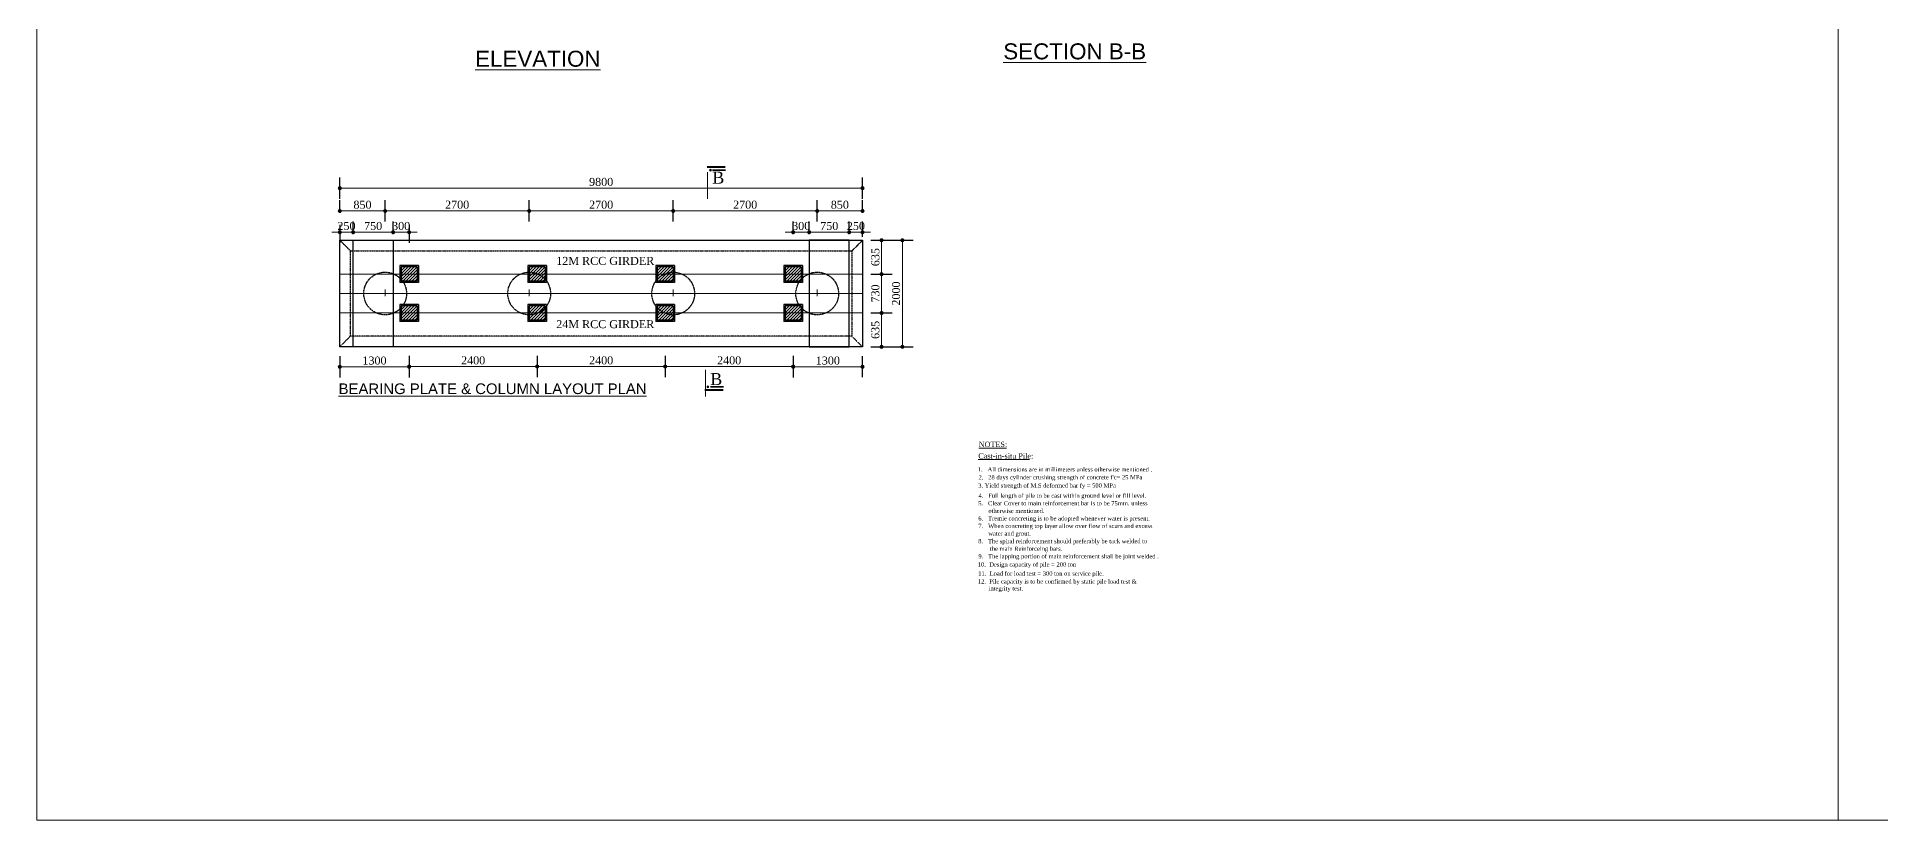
# Model space of a CAD drawing. Header units: millimetres. Extents: x -452357 to 35267, y 81803 to 461763.
# Drawn here: x -70227 to -35668, y 185240 to 199936 of the extents above; entities that cross this region are included whole.
import ezdxf

# ---------------------------------------------------------------- set-up
doc = ezdxf.new("R2010")
doc.units = ezdxf.units.MM
doc.header["$PDMODE"] = 2
for name, pattern in [('CENTER', [2, 1.25, -0.25, 0.25, -0.25]), ('DASHED', [0.75, 0.5, -0.25]), ('HIDDEN', [9.525, 6.35, -3.175])]:
    doc.linetypes.add(name, pattern=pattern)
doc.layers.get('Defpoints').update_dxf_attribs({"lineweight": 13})
for name, color, linetype, lineweight in [('Center Line', 34, 'Continuous', 15), ('Dimision', 96, 'Continuous', 18), ('hatch', 65, 'Continuous', 15), ('Text', 7, 'Continuous', 15)]:
    doc.layers.add(name, color=color, linetype=linetype, lineweight=lineweight)
doc.layers.add('Pire Line', color=11, linetype='Continuous')
doc.styles.add('ROMANS', font='arial.ttf', dxfattribs={"height": 200})
doc.styles.get("Standard").update_dxf_attribs({"font": 'times.ttf'})
doc.dimstyles.new('ISO-25', dxfattribs={"dimtxt": 175, "dimasz": 100, "dimexe": 65, "dimexo": 115.625, "dimgap": 40, "dimtad": 1, "dimtoh": 1, "dimdec": 0, "dimtxsty": 'Standard', "dimblk": 'DOT', "dimcen": 300, "dimclrd": 256, "dimclre": 256, "dimclrt": 256, "dimadec": 0, "dimazin": 0, "dimtfac": 1, "dimtdec": 0, "dimtix": 1, "dimtmove": 0, "dimatfit": 3, "dimldrblk": 'DOT', "dimfxl": 75, "dimlwd": -1, "dimarcsym": 0})

# ---------------------------------------------------------------- blocks, each defined once
blk = doc.blocks.new('_Dot')
at = {"color": 0, "linetype": 'ByBlock', "lineweight": -2}
blk.add_line((-0.5, 0), (-1, 0), dxfattribs=at)
at = {"color": 0, "linetype": 'ByBlock', "const_width": 0.5}
blk.add_lwpolyline([(-0.25, 0, 1), (0.25, 0, 1)], format="xyb", close=True, dxfattribs=at)
blk = doc.blocks.new('*D588')
at = {"layer": 'Defpoints', "color": 0, "ltscale": 3, "transparency": 16777216}
for p in [(-54747, 197097), (-64547, 196625), (-54747, 196625)]:
    blk.add_point(p, dxfattribs=at)
at = {"layer": 'Dimision', "lineweight": -2, "ltscale": 3, "transparency": 16777216}
for p, q in [((-64547, 196897), (-64547, 197297)), ((-54747, 196897), (-54747, 197297))]:
    blk.add_line(p, q, dxfattribs=at)
at = {"layer": 'Dimision', "ltscale": 3, "transparency": 16777216}
blk.add_line((-64472, 197097), (-54822, 197097), dxfattribs=at)
at = {"layer": 'Dimision', "ltscale": 3, "transparency": 16777216, "xscale": 75, "yscale": 75, "zscale": 75, "rotation": 180}
blk.add_blockref('_Dot', (-64547, 197097), dxfattribs=at)
at = {"layer": 'Dimision', "ltscale": 3, "transparency": 16777216, "xscale": 75, "yscale": 75, "zscale": 75}
blk.add_blockref('_Dot', (-54747, 197097), dxfattribs=at)
at = {"layer": 'Dimision', "ltscale": 3, "transparency": 16777216, "insert": (-59647, 197214), "char_height": 150, "attachment_point": 5}
blk.add_mtext('9800', dxfattribs=at)
blk = doc.blocks.new('*D589')
at = {"layer": 'Defpoints', "color": 0, "ltscale": 3, "transparency": 16777216}
for p in [(-60997, 196669), (-63697, 196337), (-60997, 196337)]:
    blk.add_point(p, dxfattribs=at)
at = {"layer": 'Dimision', "lineweight": -2, "ltscale": 3, "transparency": 16777216}
for p, q in [((-63697, 196469), (-63697, 196869)), ((-60997, 196469), (-60997, 196869))]:
    blk.add_line(p, q, dxfattribs=at)
at = {"layer": 'Dimision', "ltscale": 3, "transparency": 16777216}
blk.add_line((-63622, 196669), (-61072, 196669), dxfattribs=at)
at = {"layer": 'Dimision', "ltscale": 3, "transparency": 16777216, "xscale": 75, "yscale": 75, "zscale": 75, "rotation": 180}
blk.add_blockref('_Dot', (-63697, 196669), dxfattribs=at)
at = {"layer": 'Dimision', "ltscale": 3, "transparency": 16777216, "xscale": 75, "yscale": 75, "zscale": 75}
blk.add_blockref('_Dot', (-60997, 196669), dxfattribs=at)
at = {"layer": 'Dimision', "ltscale": 3, "transparency": 16777216, "insert": (-62347, 196786), "char_height": 150, "attachment_point": 5}
blk.add_mtext('2700', dxfattribs=at)
blk = doc.blocks.new('*D590')
at = {"layer": 'Defpoints', "color": 0, "ltscale": 3, "transparency": 16777216}
for p in [(-54820, 196120), (-54846, 194120), (-54000, 194120)]:
    blk.add_point(p, dxfattribs=at)
at = {"layer": 'Dimision', "lineweight": -2, "ltscale": 3, "transparency": 16777216}
for p, q in [((-54200, 196120), (-53800, 196120)), ((-54200, 194120), (-53800, 194120))]:
    blk.add_line(p, q, dxfattribs=at)
at = {"layer": 'Dimision', "ltscale": 3, "transparency": 16777216}
blk.add_line((-54000, 196045), (-54000, 194195), dxfattribs=at)
at = {"layer": 'Dimision', "ltscale": 3, "transparency": 16777216, "xscale": 75, "yscale": 75, "zscale": 75}
for p, rotation in [((-54000, 196120), 90), ((-54000, 194120), 270)]:
    blk.add_blockref('_Dot', p, dxfattribs=dict(at, rotation=rotation))
at = {"layer": 'Dimision', "ltscale": 3, "transparency": 16777216, "insert": (-54117, 195120), "char_height": 150, "attachment_point": 5, "rotation": 90}
blk.add_mtext('2000', dxfattribs=at)
blk = doc.blocks.new('*D591')
at = {"layer": 'Defpoints', "color": 0, "ltscale": 3, "transparency": 16777216}
for p in [(-54747, 196669), (-55597, 196337), (-54747, 196517)]:
    blk.add_point(p, dxfattribs=at)
at = {"layer": 'Dimision', "lineweight": -2, "ltscale": 3, "transparency": 16777216}
for p, q in [((-55597, 196469), (-55597, 196869)), ((-54747, 196633), (-54747, 196869))]:
    blk.add_line(p, q, dxfattribs=at)
at = {"layer": 'Dimision', "ltscale": 3, "transparency": 16777216}
blk.add_line((-55522, 196669), (-54822, 196669), dxfattribs=at)
at = {"layer": 'Dimision', "ltscale": 3, "transparency": 16777216, "xscale": 75, "yscale": 75, "zscale": 75, "rotation": 180}
blk.add_blockref('_Dot', (-55597, 196669), dxfattribs=at)
at = {"layer": 'Dimision', "ltscale": 3, "transparency": 16777216, "xscale": 75, "yscale": 75, "zscale": 75}
blk.add_blockref('_Dot', (-54747, 196669), dxfattribs=at)
at = {"layer": 'Dimision', "ltscale": 3, "transparency": 16777216, "insert": (-55172, 196785), "char_height": 150, "attachment_point": 5}
blk.add_mtext('850', dxfattribs=at)
blk = doc.blocks.new('*D592')
at = {"layer": 'Defpoints', "color": 0, "ltscale": 3, "transparency": 16777216}
for p in [(-64547, 196669), (-64547, 196517), (-63697, 196337)]:
    blk.add_point(p, dxfattribs=at)
at = {"layer": 'Dimision', "lineweight": -2, "ltscale": 3, "transparency": 16777216}
for p, q in [((-64547, 196633), (-64547, 196869)), ((-63697, 196469), (-63697, 196869))]:
    blk.add_line(p, q, dxfattribs=at)
at = {"layer": 'Dimision', "ltscale": 3, "transparency": 16777216}
blk.add_line((-63772, 196669), (-64472, 196669), dxfattribs=at)
at = {"layer": 'Dimision', "ltscale": 3, "transparency": 16777216, "xscale": 75, "yscale": 75, "zscale": 75, "rotation": 180}
blk.add_blockref('_Dot', (-64547, 196669), dxfattribs=at)
at = {"layer": 'Dimision', "ltscale": 3, "transparency": 16777216, "xscale": 75, "yscale": 75, "zscale": 75}
blk.add_blockref('_Dot', (-63697, 196669), dxfattribs=at)
at = {"layer": 'Dimision', "ltscale": 3, "transparency": 16777216, "insert": (-64122, 196785), "char_height": 150, "attachment_point": 5}
blk.add_mtext('850', dxfattribs=at)
blk = doc.blocks.new('*D593')
at = {"layer": 'Defpoints', "color": 0, "ltscale": 3, "transparency": 16777216}
for p in [(-60997, 196669), (-60997, 196337), (-58297, 196138)]:
    blk.add_point(p, dxfattribs=at)
at = {"layer": 'Dimision', "lineweight": -2, "ltscale": 3, "transparency": 16777216}
for p, q in [((-60997, 196469), (-60997, 196869)), ((-58297, 196469), (-58297, 196869))]:
    blk.add_line(p, q, dxfattribs=at)
at = {"layer": 'Dimision', "ltscale": 3, "transparency": 16777216}
blk.add_line((-58372, 196669), (-60922, 196669), dxfattribs=at)
at = {"layer": 'Dimision', "ltscale": 3, "transparency": 16777216, "xscale": 75, "yscale": 75, "zscale": 75, "rotation": 180}
blk.add_blockref('_Dot', (-60997, 196669), dxfattribs=at)
at = {"layer": 'Dimision', "ltscale": 3, "transparency": 16777216, "xscale": 75, "yscale": 75, "zscale": 75}
blk.add_blockref('_Dot', (-58297, 196669), dxfattribs=at)
at = {"layer": 'Dimision', "ltscale": 3, "transparency": 16777216, "insert": (-59647, 196786), "char_height": 150, "attachment_point": 5}
blk.add_mtext('2700', dxfattribs=at)
blk = doc.blocks.new('*D594')
at = {"layer": 'Defpoints', "color": 0, "ltscale": 3, "transparency": 16777216}
for p in [(-63247, 195120), (-60847, 194120), (-60847, 193750)]:
    blk.add_point(p, dxfattribs=at)
at = {"layer": 'Dimision', "lineweight": -2, "ltscale": 3, "transparency": 16777216}
for p, q in [((-63247, 193950), (-63247, 193550)), ((-60847, 193950), (-60847, 193550))]:
    blk.add_line(p, q, dxfattribs=at)
at = {"layer": 'Dimision', "ltscale": 3, "transparency": 16777216}
blk.add_line((-63172, 193750), (-60922, 193750), dxfattribs=at)
at = {"layer": 'Dimision', "ltscale": 3, "transparency": 16777216, "xscale": 75, "yscale": 75, "zscale": 75, "rotation": 180}
blk.add_blockref('_Dot', (-63247, 193750), dxfattribs=at)
at = {"layer": 'Dimision', "ltscale": 3, "transparency": 16777216, "xscale": 75, "yscale": 75, "zscale": 75}
blk.add_blockref('_Dot', (-60847, 193750), dxfattribs=at)
at = {"layer": 'Dimision', "ltscale": 3, "transparency": 16777216, "insert": (-62047, 193866), "char_height": 150, "attachment_point": 5}
blk.add_mtext('2400', dxfattribs=at)
blk = doc.blocks.new('*D595')
at = {"layer": 'Defpoints', "color": 0, "ltscale": 3, "transparency": 16777216}
for p in [(-56047, 195120), (-54747, 193746), (-54747, 193438)]:
    blk.add_point(p, dxfattribs=at)
at = {"layer": 'Dimision', "lineweight": -2, "ltscale": 3, "transparency": 16777216}
for p, q in [((-56047, 193946), (-56047, 193546)), ((-54747, 193554), (-54747, 193946))]:
    blk.add_line(p, q, dxfattribs=at)
at = {"layer": 'Dimision', "ltscale": 3, "transparency": 16777216}
blk.add_line((-55972, 193746), (-54822, 193746), dxfattribs=at)
at = {"layer": 'Dimision', "ltscale": 3, "transparency": 16777216, "xscale": 75, "yscale": 75, "zscale": 75, "rotation": 180}
blk.add_blockref('_Dot', (-56047, 193746), dxfattribs=at)
at = {"layer": 'Dimision', "ltscale": 3, "transparency": 16777216, "xscale": 75, "yscale": 75, "zscale": 75}
blk.add_blockref('_Dot', (-54747, 193746), dxfattribs=at)
at = {"layer": 'Dimision', "ltscale": 3, "transparency": 16777216, "insert": (-55397, 193862), "char_height": 150, "attachment_point": 5}
blk.add_mtext('1300', dxfattribs=at)
blk = doc.blocks.new('*D596')
at = {"layer": 'Defpoints', "color": 0, "ltscale": 3, "transparency": 16777216}
for p in [(-63247, 195120), (-64547, 194120), (-64547, 193746)]:
    blk.add_point(p, dxfattribs=at)
at = {"layer": 'Dimision', "lineweight": -2, "ltscale": 3, "transparency": 16777216}
for p, q in [((-64547, 193946), (-64547, 193546)), ((-63247, 193946), (-63247, 193546))]:
    blk.add_line(p, q, dxfattribs=at)
at = {"layer": 'Dimision', "ltscale": 3, "transparency": 16777216}
blk.add_line((-63322, 193746), (-64472, 193746), dxfattribs=at)
at = {"layer": 'Dimision', "ltscale": 3, "transparency": 16777216, "xscale": 75, "yscale": 75, "zscale": 75, "rotation": 180}
blk.add_blockref('_Dot', (-64547, 193746), dxfattribs=at)
at = {"layer": 'Dimision', "ltscale": 3, "transparency": 16777216, "xscale": 75, "yscale": 75, "zscale": 75}
blk.add_blockref('_Dot', (-63247, 193746), dxfattribs=at)
at = {"layer": 'Dimision', "ltscale": 3, "transparency": 16777216, "insert": (-63897, 193862), "char_height": 150, "attachment_point": 5}
blk.add_mtext('1300', dxfattribs=at)
blk = doc.blocks.new('*D597')
at = {"layer": 'Defpoints', "color": 0, "ltscale": 3, "transparency": 16777216}
for p in [(-60847, 194120), (-58447, 194120), (-60847, 193750)]:
    blk.add_point(p, dxfattribs=at)
at = {"layer": 'Dimision', "lineweight": -2, "ltscale": 3, "transparency": 16777216}
for p, q in [((-60847, 193950), (-60847, 193550)), ((-58447, 193950), (-58447, 193550))]:
    blk.add_line(p, q, dxfattribs=at)
at = {"layer": 'Dimision', "ltscale": 3, "transparency": 16777216}
blk.add_line((-58522, 193750), (-60772, 193750), dxfattribs=at)
at = {"layer": 'Dimision', "ltscale": 3, "transparency": 16777216, "xscale": 75, "yscale": 75, "zscale": 75, "rotation": 180}
blk.add_blockref('_Dot', (-60847, 193750), dxfattribs=at)
at = {"layer": 'Dimision', "ltscale": 3, "transparency": 16777216, "xscale": 75, "yscale": 75, "zscale": 75}
blk.add_blockref('_Dot', (-58447, 193750), dxfattribs=at)
at = {"layer": 'Dimision', "ltscale": 3, "transparency": 16777216, "insert": (-59647, 193866), "char_height": 150, "attachment_point": 5}
blk.add_mtext('2400', dxfattribs=at)
blk = doc.blocks.new('*D598')
at = {"layer": 'Defpoints', "color": 0, "ltscale": 3, "transparency": 16777216}
for p in [(-63247, 196525), (-63547, 196270), (-63547, 196120)]:
    blk.add_point(p, dxfattribs=at)
at = {"layer": 'Dimision', "lineweight": -2, "ltscale": 3, "transparency": 16777216}
for p, q in [((-63547, 196236), (-63547, 196470)), ((-63247, 196409), (-63247, 196070))]:
    blk.add_line(p, q, dxfattribs=at)
at = {"layer": 'Dimision', "ltscale": 3, "transparency": 16777216}
for p, q in [((-63622, 196270), (-63697, 196270)), ((-63247, 196270), (-63547, 196270)), ((-63172, 196270), (-63097, 196270))]:
    blk.add_line(p, q, dxfattribs=at)
at = {"layer": 'Dimision', "ltscale": 3, "transparency": 16777216, "xscale": 75, "yscale": 75, "zscale": 75}
blk.add_blockref('_Dot', (-63547, 196270), dxfattribs=at)
at = {"layer": 'Dimision', "ltscale": 3, "transparency": 16777216, "xscale": 75, "yscale": 75, "zscale": 75, "rotation": 180}
blk.add_blockref('_Dot', (-63247, 196270), dxfattribs=at)
at = {"layer": 'Dimision', "ltscale": 3, "transparency": 16777216, "insert": (-63397, 196387), "char_height": 150, "attachment_point": 5}
blk.add_mtext('300', dxfattribs=at)
blk = doc.blocks.new('*D599')
at = {"layer": 'Defpoints', "color": 0, "ltscale": 3, "transparency": 16777216}
for p in [(-55597, 196669), (-55597, 196337), (-58297, 196138)]:
    blk.add_point(p, dxfattribs=at)
at = {"layer": 'Dimision', "lineweight": -2, "ltscale": 3, "transparency": 16777216}
for p, q in [((-58297, 196469), (-58297, 196869)), ((-55597, 196469), (-55597, 196869))]:
    blk.add_line(p, q, dxfattribs=at)
at = {"layer": 'Dimision', "ltscale": 3, "transparency": 16777216}
blk.add_line((-58222, 196669), (-55672, 196669), dxfattribs=at)
at = {"layer": 'Dimision', "ltscale": 3, "transparency": 16777216, "xscale": 75, "yscale": 75, "zscale": 75, "rotation": 180}
blk.add_blockref('_Dot', (-58297, 196669), dxfattribs=at)
at = {"layer": 'Dimision', "ltscale": 3, "transparency": 16777216, "xscale": 75, "yscale": 75, "zscale": 75}
blk.add_blockref('_Dot', (-55597, 196669), dxfattribs=at)
at = {"layer": 'Dimision', "ltscale": 3, "transparency": 16777216, "insert": (-56947, 196786), "char_height": 150, "attachment_point": 5}
blk.add_mtext('2700', dxfattribs=at)
blk = doc.blocks.new('*D600')
at = {"layer": 'Defpoints', "color": 0, "ltscale": 3, "transparency": 16777216}
for p in [(-58447, 194120), (-56047, 194120), (-56047, 193750)]:
    blk.add_point(p, dxfattribs=at)
at = {"layer": 'Dimision', "lineweight": -2, "ltscale": 3, "transparency": 16777216}
for p, q in [((-58447, 193950), (-58447, 193550)), ((-56047, 193950), (-56047, 193550))]:
    blk.add_line(p, q, dxfattribs=at)
at = {"layer": 'Dimision', "ltscale": 3, "transparency": 16777216}
blk.add_line((-58372, 193750), (-56122, 193750), dxfattribs=at)
at = {"layer": 'Dimision', "ltscale": 3, "transparency": 16777216, "xscale": 75, "yscale": 75, "zscale": 75, "rotation": 180}
blk.add_blockref('_Dot', (-58447, 193750), dxfattribs=at)
at = {"layer": 'Dimision', "ltscale": 3, "transparency": 16777216, "xscale": 75, "yscale": 75, "zscale": 75}
blk.add_blockref('_Dot', (-56047, 193750), dxfattribs=at)
at = {"layer": 'Dimision', "ltscale": 3, "transparency": 16777216, "insert": (-57247, 193866), "char_height": 150, "attachment_point": 5}
blk.add_mtext('2400', dxfattribs=at)
blk = doc.blocks.new('*D601')
at = {"layer": 'Defpoints', "color": 0, "ltscale": 3, "transparency": 16777216}
for p in [(-54747, 195485), (-54390, 195485), (-54746, 194755)]:
    blk.add_point(p, dxfattribs=at)
at = {"layer": 'Dimision', "lineweight": -2, "ltscale": 3, "transparency": 16777216}
for p, q in [((-54590, 195485), (-54190, 195485)), ((-54590, 194755), (-54190, 194755))]:
    blk.add_line(p, q, dxfattribs=at)
at = {"layer": 'Dimision', "ltscale": 3, "transparency": 16777216}
blk.add_line((-54390, 194830), (-54390, 195410), dxfattribs=at)
at = {"layer": 'Dimision', "ltscale": 3, "transparency": 16777216, "xscale": 75, "yscale": 75, "zscale": 75}
for p, rotation in [((-54390, 195485), 90), ((-54390, 194755), 270)]:
    blk.add_blockref('_Dot', p, dxfattribs=dict(at, rotation=rotation))
at = {"layer": 'Dimision', "ltscale": 3, "transparency": 16777216, "insert": (-54506, 195120), "char_height": 150, "attachment_point": 5, "rotation": 90}
blk.add_mtext('730', dxfattribs=at)
blk = doc.blocks.new('*D580')
at = {"layer": 'Defpoints', "color": 0, "ltscale": 3, "transparency": 16777216}
for p in [(-64297, 196270), (-64297, 196120), (-63547, 196120)]:
    blk.add_point(p, dxfattribs=at)
at = {"layer": 'Dimision', "lineweight": -2, "ltscale": 3, "transparency": 16777216}
for p, q in [((-64297, 196236), (-64297, 196470)), ((-63547, 196236), (-63547, 196470))]:
    blk.add_line(p, q, dxfattribs=at)
at = {"layer": 'Dimision', "ltscale": 3, "transparency": 16777216}
blk.add_line((-63622, 196270), (-64222, 196270), dxfattribs=at)
at = {"layer": 'Dimision', "ltscale": 3, "transparency": 16777216, "xscale": 75, "yscale": 75, "zscale": 75, "rotation": 180}
blk.add_blockref('_Dot', (-64297, 196270), dxfattribs=at)
at = {"layer": 'Dimision', "ltscale": 3, "transparency": 16777216, "xscale": 75, "yscale": 75, "zscale": 75}
blk.add_blockref('_Dot', (-63547, 196270), dxfattribs=at)
at = {"layer": 'Dimision', "ltscale": 3, "transparency": 16777216, "insert": (-63922, 196387), "char_height": 150, "attachment_point": 5}
blk.add_mtext('750', dxfattribs=at)
blk = doc.blocks.new('*D581')
at = {"layer": 'Defpoints', "color": 0, "ltscale": 3, "transparency": 16777216}
for p in [(-64547, 196527), (-64547, 196270), (-64297, 196120)]:
    blk.add_point(p, dxfattribs=at)
at = {"layer": 'Dimision', "lineweight": -2, "ltscale": 3, "transparency": 16777216}
for p, q in [((-64547, 196412), (-64547, 196070)), ((-64297, 196236), (-64297, 196470))]:
    blk.add_line(p, q, dxfattribs=at)
at = {"layer": 'Dimision', "ltscale": 3, "transparency": 16777216}
for p, q in [((-64622, 196270), (-64697, 196270)), ((-64297, 196270), (-64547, 196270)), ((-64222, 196270), (-64147, 196270))]:
    blk.add_line(p, q, dxfattribs=at)
at = {"layer": 'Dimision', "ltscale": 3, "transparency": 16777216, "xscale": 75, "yscale": 75, "zscale": 75}
blk.add_blockref('_Dot', (-64547, 196270), dxfattribs=at)
at = {"layer": 'Dimision', "ltscale": 3, "transparency": 16777216, "xscale": 75, "yscale": 75, "zscale": 75, "rotation": 180}
blk.add_blockref('_Dot', (-64297, 196270), dxfattribs=at)
at = {"layer": 'Dimision', "ltscale": 3, "transparency": 16777216, "insert": (-64422, 196387), "char_height": 150, "attachment_point": 5}
blk.add_mtext('250', dxfattribs=at)
blk = doc.blocks.new('*D582')
at = {"layer": 'Defpoints', "color": 0, "ltscale": 3, "transparency": 16777216}
for p in [(-56047, 196120), (-55746, 196270), (-55746, 196120)]:
    blk.add_point(p, dxfattribs=at)
at = {"layer": 'Dimision', "lineweight": -2, "ltscale": 3, "transparency": 16777216}
for p, q in [((-56047, 196236), (-56047, 196470)), ((-55746, 196236), (-55746, 196470))]:
    blk.add_line(p, q, dxfattribs=at)
at = {"layer": 'Dimision', "ltscale": 3, "transparency": 16777216}
for p, q in [((-56122, 196270), (-56197, 196270)), ((-56047, 196270), (-55746, 196270)), ((-55671, 196270), (-55596, 196270))]:
    blk.add_line(p, q, dxfattribs=at)
at = {"layer": 'Dimision', "ltscale": 3, "transparency": 16777216, "xscale": 75, "yscale": 75, "zscale": 75}
blk.add_blockref('_Dot', (-56047, 196270), dxfattribs=at)
at = {"layer": 'Dimision', "ltscale": 3, "transparency": 16777216, "xscale": 75, "yscale": 75, "zscale": 75, "rotation": 180}
blk.add_blockref('_Dot', (-55746, 196270), dxfattribs=at)
at = {"layer": 'Dimision', "ltscale": 3, "transparency": 16777216, "insert": (-55896, 196387), "char_height": 150, "attachment_point": 5}
blk.add_mtext('300', dxfattribs=at)
blk = doc.blocks.new('*D583')
at = {"layer": 'Defpoints', "color": 0, "ltscale": 3, "transparency": 16777216}
for p in [(-55746, 196120), (-54996, 196270), (-54996, 196120)]:
    blk.add_point(p, dxfattribs=at)
at = {"layer": 'Dimision', "lineweight": -2, "ltscale": 3, "transparency": 16777216}
for p, q in [((-55746, 196236), (-55746, 196470)), ((-54996, 196236), (-54996, 196470))]:
    blk.add_line(p, q, dxfattribs=at)
at = {"layer": 'Dimision', "ltscale": 3, "transparency": 16777216}
blk.add_line((-55671, 196270), (-55071, 196270), dxfattribs=at)
at = {"layer": 'Dimision', "ltscale": 3, "transparency": 16777216, "xscale": 75, "yscale": 75, "zscale": 75, "rotation": 180}
blk.add_blockref('_Dot', (-55746, 196270), dxfattribs=at)
at = {"layer": 'Dimision', "ltscale": 3, "transparency": 16777216, "xscale": 75, "yscale": 75, "zscale": 75}
blk.add_blockref('_Dot', (-54996, 196270), dxfattribs=at)
at = {"layer": 'Dimision', "ltscale": 3, "transparency": 16777216, "insert": (-55371, 196387), "char_height": 150, "attachment_point": 5}
blk.add_mtext('750', dxfattribs=at)
blk = doc.blocks.new('*D584')
at = {"layer": 'Defpoints', "color": 0, "ltscale": 3, "transparency": 16777216}
for p in [(-54996, 196120), (-54747, 196270), (-54747, 196070)]:
    blk.add_point(p, dxfattribs=at)
at = {"layer": 'Dimision', "lineweight": -2, "ltscale": 3, "transparency": 16777216}
for p, q in [((-54996, 196236), (-54996, 196470)), ((-54747, 196186), (-54747, 196470))]:
    blk.add_line(p, q, dxfattribs=at)
at = {"layer": 'Dimision', "ltscale": 3, "transparency": 16777216}
for p, q in [((-55071, 196270), (-55146, 196270)), ((-54996, 196270), (-54747, 196270)), ((-54672, 196270), (-54597, 196270))]:
    blk.add_line(p, q, dxfattribs=at)
at = {"layer": 'Dimision', "ltscale": 3, "transparency": 16777216, "xscale": 75, "yscale": 75, "zscale": 75}
blk.add_blockref('_Dot', (-54996, 196270), dxfattribs=at)
at = {"layer": 'Dimision', "ltscale": 3, "transparency": 16777216, "xscale": 75, "yscale": 75, "zscale": 75, "rotation": 180}
blk.add_blockref('_Dot', (-54747, 196270), dxfattribs=at)
at = {"layer": 'Dimision', "ltscale": 3, "transparency": 16777216, "insert": (-54871, 196387), "char_height": 150, "attachment_point": 5}
blk.add_mtext('250', dxfattribs=at)
blk = doc.blocks.new('*D624')
at = {"layer": 'Defpoints', "color": 0, "ltscale": 3, "transparency": 16777216}
for p in [(-54746, 194755), (-54996, 194120), (-54390, 194120)]:
    blk.add_point(p, dxfattribs=at)
at = {"layer": 'Dimision', "lineweight": -2, "ltscale": 3, "transparency": 16777216}
for p, q in [((-54590, 194755), (-54190, 194755)), ((-54590, 194120), (-54190, 194120))]:
    blk.add_line(p, q, dxfattribs=at)
at = {"layer": 'Dimision', "ltscale": 3, "transparency": 16777216}
blk.add_line((-54390, 194680), (-54390, 194195), dxfattribs=at)
at = {"layer": 'Dimision', "ltscale": 3, "transparency": 16777216, "xscale": 75, "yscale": 75, "zscale": 75}
for p, rotation in [((-54390, 194755), 90), ((-54390, 194120), 270)]:
    blk.add_blockref('_Dot', p, dxfattribs=dict(at, rotation=rotation))
at = {"layer": 'Dimision', "ltscale": 3, "transparency": 16777216, "insert": (-54506, 194438), "char_height": 150, "attachment_point": 5, "rotation": 90}
blk.add_mtext('635', dxfattribs=at)
blk = doc.blocks.new('*D625')
at = {"layer": 'Defpoints', "color": 0, "ltscale": 3, "transparency": 16777216}
for p in [(-54747, 196120), (-54390, 196120), (-54747, 195485)]:
    blk.add_point(p, dxfattribs=at)
at = {"layer": 'Dimision', "lineweight": -2, "ltscale": 3, "transparency": 16777216}
for p, q in [((-54590, 196120), (-54190, 196120)), ((-54590, 195485), (-54190, 195485))]:
    blk.add_line(p, q, dxfattribs=at)
at = {"layer": 'Dimision', "ltscale": 3, "transparency": 16777216}
blk.add_line((-54390, 195560), (-54390, 196045), dxfattribs=at)
at = {"layer": 'Dimision', "ltscale": 3, "transparency": 16777216, "xscale": 75, "yscale": 75, "zscale": 75}
for p, rotation in [((-54390, 196120), 90), ((-54390, 195485), 270)]:
    blk.add_blockref('_Dot', p, dxfattribs=dict(at, rotation=rotation))
at = {"layer": 'Dimision', "ltscale": 3, "transparency": 16777216, "insert": (-54506, 195803), "char_height": 150, "attachment_point": 5, "rotation": 90}
blk.add_mtext('635', dxfattribs=at)

msp = doc.modelspace()

# ---------------------------------------------------------------- hatches: boundary and pattern name
at = {"layer": 'hatch', "ltscale": 10}
h = msp.add_hatch(dxfattribs=at)
h.set_pattern_fill('_USER', color=256, scale=40, angle=45, style=0, pattern_type=0)
h.set_pattern_definition([(45, (322860.207, 83095.256), (-28.2842712, 28.2842712), [])])
h.paths.add_polyline_path([(-63396.5, 195620.2), (-63396.5, 195350.2), (-63096.5, 195350.2), (-63096.5, 195620.2)])
h = msp.add_hatch(dxfattribs=at)
h.set_pattern_fill('_USER', color=256, scale=40, angle=45, style=0, pattern_type=0)
h.set_pattern_definition([(45, (325259.272, 83095.256), (-28.2842712, 28.2842712), [])])
h.paths.add_polyline_path([(-60997.5, 195620.2), (-60997.5, 195350.2), (-60697.5, 195350.2), (-60697.5, 195620.2)])
h = msp.add_hatch(dxfattribs=at)
h.set_pattern_fill('_USER', color=256, scale=40, angle=45, style=0, pattern_type=0)
h.set_pattern_definition([(45, (327659.272, 83095.256), (-28.2842712, 28.2842712), [])])
h.paths.add_polyline_path([(-58597.5, 195620.2), (-58597.5, 195350.2), (-58297.5, 195350.2), (-58297.5, 195620.2)])
h = msp.add_hatch(dxfattribs=at)
h.set_pattern_fill('_USER', color=256, scale=40, angle=45, style=0, pattern_type=0)
h.set_pattern_definition([(45, (330060.207, 83095.256), (-28.2842712, 28.2842712), [])])
h.paths.add_polyline_path([(-56196.5, 195620.2), (-56196.5, 195350.2), (-55896.5, 195350.2), (-55896.5, 195620.2)])
h = msp.add_hatch(dxfattribs=at)
h.set_pattern_fill('_USER', color=256, scale=40, angle=45, style=0, pattern_type=0)
h.set_pattern_definition([(45, (322860.207, 82365.256), (-28.2842712, 28.2842712), [])])
h.paths.add_polyline_path([(-63396.5, 194890.2), (-63396.5, 194620.2), (-63096.5, 194620.2), (-63096.5, 194890.2)])
h = msp.add_hatch(dxfattribs=at)
h.set_pattern_fill('_USER', color=256, scale=40, angle=45, style=0, pattern_type=0)
h.set_pattern_definition([(45, (325259.272, 82365.256), (-28.2842712, 28.2842712), [])])
h.paths.add_polyline_path([(-60997.5, 194890.2), (-60997.5, 194620.2), (-60697.5, 194620.2), (-60697.5, 194890.2)])
h = msp.add_hatch(dxfattribs=at)
h.set_pattern_fill('_USER', color=256, scale=40, angle=45, style=0, pattern_type=0)
h.set_pattern_definition([(45, (327659.272, 82365.256), (-28.2842712, 28.2842712), [])])
h.paths.add_polyline_path([(-58597.5, 194890.2), (-58597.5, 194620.2), (-58297.5, 194620.2), (-58297.5, 194890.2)])
h = msp.add_hatch(dxfattribs=at)
h.set_pattern_fill('_USER', color=256, scale=40, angle=45, style=0, pattern_type=0)
h.set_pattern_definition([(45, (330060.207, 82365.256), (-28.2842712, 28.2842712), [])])
h.paths.add_polyline_path([(-56196.5, 194890.2), (-56196.5, 194620.2), (-55896.5, 194620.2), (-55896.5, 194890.2)])
at = {"layer": 'Text'}
for points in [[(-57577.1, 197435.3, 1), (-57613, 197435.3, 1)], [(-57626.8, 193370.3, -1), (-57662.7, 193370.3, -1)]]:
    msp.add_hatch(color=256, dxfattribs=at).paths.add_polyline_path(points)

# ---------------------------------------------------------------- linework, layer by layer
at = {"layer": 'Center Line'}
for p, q in [((-63644.4, 195120.2), (-63749.4, 195120.2)), ((-63696.9, 195067.7), (-63696.9, 195197.7)), ((-62494, 195120.2), (-62599, 195120.2)), ((-60944, 195120.2), (-61049, 195120.2)), ((-60996.5, 195067.7), (-60996.5, 195197.7)), ((-58244, 195120.2), (-58349, 195120.2)), ((-58296.5, 195067.7), (-58296.5, 195197.7)), ((-55544.5, 195120.2), (-55649.5, 195120.2)), ((-55544, 195120.2), (-55649, 195120.2)), ((-55596.5, 195067.7), (-55596.5, 195197.7))]:
    msp.add_line(p, q, dxfattribs=at)
at = {"layer": 'Center Line', "linetype": 'CENTER', "ltscale": 6}
for points in [[(-64546.5, 195485.2), (-54745.6, 195485.2)], [(-64546.5, 195120.2), (-54745.6, 195120.2)], [(-64546.5, 194755.2), (-54745.6, 194755.2)]]:
    msp.add_lwpolyline(points, dxfattribs=at)
at = {"layer": 'hatch', "ltscale": 3}
for points in [[(-70226.7, 229261.8), (-36457, 229287.1), (-36457, 185240.2), (-70226.7, 185240.2)], [(-36457, 229287.1), (-1109.9, 229287.1), (-1109.9, 185240.2), (-36457, 185240.2)]]:
    msp.add_lwpolyline(points, close=True, dxfattribs=at)
at = {"layer": 'Pire Line', "ltscale": 5}
for p, q in [((-64546.5, 196120.2), (-54746.5, 196120.2)), ((-64546.5, 194120.2), (-64546.5, 196120.2)), ((-54746.5, 196120.2), (-54747.5, 194120.2)), ((-63421.5, 195645.2), (-63421.5, 195325.2)), ((-63071.5, 195645.2), (-63421.5, 195645.2)), ((-63396.5, 195620.2), (-63396.5, 195350.2)), ((-63096.5, 195620.2), (-63396.5, 195620.2)), ((-63096.5, 195620.2), (-63096.5, 195350.2)), ((-63071.5, 195645.2), (-63071.5, 195325.2)), ((-61022.5, 195645.2), (-61022.5, 195325.2)), ((-60672.5, 195645.2), (-61022.5, 195645.2)), ((-60997.5, 195620.2), (-60997.5, 195350.2)), ((-60697.5, 195620.2), (-60997.5, 195620.2)), ((-60697.5, 195620.2), (-60697.5, 195350.2)), ((-60672.5, 195645.2), (-60672.5, 195325.2)), ((-58622.5, 195645.2), (-58622.5, 195325.2)), ((-58272.5, 195645.2), (-58622.5, 195645.2)), ((-58597.5, 195620.2), (-58597.5, 195350.2)), ((-58297.5, 195620.2), (-58597.5, 195620.2)), ((-58297.5, 195620.2), (-58297.5, 195350.2)), ((-58272.5, 195645.2), (-58272.5, 195325.2)), ((-56221.5, 195645.2), (-56221.5, 195325.2)), ((-55871.5, 195645.2), (-56221.5, 195645.2)), ((-56196.5, 195620.2), (-56196.5, 195350.2)), ((-55896.5, 195620.2), (-56196.5, 195620.2)), ((-55896.5, 195620.2), (-55896.5, 195350.2)), ((-55871.5, 195645.2), (-55871.5, 195325.2)), ((-63071.5, 195325.2), (-63421.5, 195325.2)), ((-63096.5, 195350.2), (-63396.5, 195350.2)), ((-60672.5, 195325.2), (-61022.5, 195325.2)), ((-60697.5, 195350.2), (-60997.5, 195350.2)), ((-58272.5, 195325.2), (-58622.5, 195325.2)), ((-58297.5, 195350.2), (-58597.5, 195350.2)), ((-55871.5, 195325.2), (-56221.5, 195325.2)), ((-55896.5, 195350.2), (-56196.5, 195350.2)), ((-63421.5, 194915.2), (-63421.5, 194595.2)), ((-63071.5, 194915.2), (-63421.5, 194915.2)), ((-63071.5, 194915.2), (-63071.5, 194595.2)), ((-61022.5, 194915.2), (-61022.5, 194595.2)), ((-60672.5, 194915.2), (-61022.5, 194915.2)), ((-60672.5, 194915.2), (-60672.5, 194595.2)), ((-58622.5, 194915.2), (-58622.5, 194595.2)), ((-58272.5, 194915.2), (-58622.5, 194915.2)), ((-58272.5, 194915.2), (-58272.5, 194595.2)), ((-56221.5, 194915.2), (-56221.5, 194595.2)), ((-55871.5, 194915.2), (-56221.5, 194915.2)), ((-55871.5, 194915.2), (-55871.5, 194595.2)), ((-63071.5, 194595.2), (-63421.5, 194595.2)), ((-63396.5, 194890.2), (-63396.5, 194620.2)), ((-63096.5, 194890.2), (-63396.5, 194890.2)), ((-63096.5, 194620.2), (-63396.5, 194620.2)), ((-63096.5, 194890.2), (-63096.5, 194620.2)), ((-60672.5, 194595.2), (-61022.5, 194595.2)), ((-60997.5, 194890.2), (-60997.5, 194620.2)), ((-60697.5, 194890.2), (-60997.5, 194890.2)), ((-60697.5, 194620.2), (-60997.5, 194620.2)), ((-60697.5, 194890.2), (-60697.5, 194620.2)), ((-58272.5, 194595.2), (-58622.5, 194595.2)), ((-58597.5, 194890.2), (-58597.5, 194620.2)), ((-58297.5, 194890.2), (-58597.5, 194890.2)), ((-58297.5, 194620.2), (-58597.5, 194620.2)), ((-58297.5, 194890.2), (-58297.5, 194620.2)), ((-55871.5, 194595.2), (-56221.5, 194595.2)), ((-56196.5, 194890.2), (-56196.5, 194620.2)), ((-55896.5, 194890.2), (-56196.5, 194890.2)), ((-55896.5, 194620.2), (-56196.5, 194620.2)), ((-55896.5, 194890.2), (-55896.5, 194620.2)), ((-54747.5, 194120.2), (-64546.5, 194120.2))]:
    msp.add_line(p, q, dxfattribs=at)
at = {"layer": 'Pire Line', "linetype": 'HIDDEN', "ltscale": 0.3}
for p, q in [((-64347.5, 194320.2), (-64346.5, 195920.2)), ((-64346.5, 195920.2), (-54946.5, 195920.2)), ((-54946.5, 195920.2), (-54947.5, 194320.2)), ((-54947.5, 194320.2), (-64347.5, 194320.2))]:
    msp.add_line(p, q, dxfattribs=at)
at = {"layer": 'Pire Line', "linetype": 'DASHED', "ltscale": 5}
msp.add_lwpolyline([(-64346.5, 195920.2), (-64546.5, 196120.2)], dxfattribs=at)
at = {"layer": 'Pire Line', "ltscale": 5}
for points in [[(-64296.7, 196120.2), (-63546.6, 196120.2), (-63546.6, 194120.2), (-64296.7, 194120.2)], [(-54996.3, 196120.2), (-55746.4, 196120.2), (-55746.4, 194120.2), (-54996.3, 194120.2)]]:
    msp.add_lwpolyline(points, close=True, dxfattribs=at)
at = {"layer": 'Pire Line', "linetype": 'DASHED', "ltscale": 3}
for points in [[(-54946.5, 195920.2), (-54746.5, 196120.2)], [(-64347.5, 194320.2), (-64546.5, 194120.2)], [(-54947.5, 194320.2), (-54747.5, 194120.2)]]:
    msp.add_lwpolyline(points, dxfattribs=at)
at = {"layer": 'Pire Line', "linetype": 'HIDDEN', "ltscale": 0.3}
for centre in [(-63696.9, 195120.2), (-60996.5, 195120.2), (-58296.5, 195120.2), (-55596.5, 195120.2)]:
    msp.add_circle(centre, 400.4, dxfattribs=at)
at = {"layer": 'Text'}
for p, q in [((-57654.3, 196896.9), (-57654.3, 197396.3)), ((-57692.9, 193690.1), (-57692.9, 193190.6)), ((-52569.1, 192219.7), (-52048.4, 192219.7)), ((-52576.1, 192003.5), (-51617.4, 192003.5))]:
    msp.add_line(p, q, dxfattribs=at)
at = {"layer": 'Text', "const_width": 35.9}
for points in [[(-57665.6, 197495.4), (-57316.2, 197495.4)], [(-57560.7, 197434.3), (-57311.2, 197434.3)], [(-57704.2, 193309.3), (-57354.8, 193309.3)], [(-57599.3, 193370.3), (-57349.8, 193370.3)]]:
    msp.add_lwpolyline(points, dxfattribs=at)
at = {"layer": 'Text'}
for centre in [(-57595, 197435.3), (-57644.8, 193370.3)]:
    msp.add_circle(centre, 17.9, dxfattribs=at)

# ---------------------------------------------------------------- texts
at = {"layer": 'Text', "style": 'ROMANS'}
for s, height, p in [('%%USECTION B-B', 300, (-52107.7, 199513.8)), ('%%UELEVATION', 300, (-62010.9, 199375.3)), ('%%UBEARING PLATE & COLUMN LAYOUT PLAN', 200, (-64570.1, 193233.9))]:
    msp.add_text(s, height=height, dxfattribs=at).set_placement(p)
at = {"layer": 'Text'}
for s, height, p in [('B', 224.2, (-57564.5, 197181.9)), ('12M RCC GIRDER', 150, (-60489.2, 195657.7)), ('24M RCC GIRDER', 150, (-60489.2, 194470.5)), ('B', 224.2, (-57603, 193403.6)), ('NOTES:', 100, (-52569.1, 192239.7)), ('1.   All dimensions are in millimeters unless otherwise mentioned .', 80, (-52584.9, 191781.4)), ('Cast-in-situ Pile:', 100, (-52576.1, 192023.5)), ('3. Yield strength of M.S deformed bar fy = 500 MPa', 80, (-52577.6, 191478.6)), ("2.   28 days cylinder crushing strength of concrete f'c= 25 MPa", 80, (-52573.6, 191632.7)), ('4.   Full length of pile to be cast within ground level or fill level.', 80, (-52572.9, 191287.6)), ('5.   Clear Cover to main reinforcement bar is to be 75mm. unless ', 80, (-52576.7, 191145.5)), ('6.   Tremie concreting is to be adopted whenever water is present.', 80, (-52576.1, 190861.5)), ('7.   When concreting top layer allow over flow of scum and excess', 80, (-52575.4, 190719.5)), ('      otherwise mentioned.', 80, (-52571, 191003.5)), ('8.   The spiral reinforcement should preferably be tack welded to ', 80, (-52578.2, 190435.5)), ('      water and grout.', 80, (-52571, 190577.5)), ('10.  Design capacity of pile = 200 ton', 80, (-52584.9, 189996.6)), ('9.   The lapping portion of main reinforcement shall be joint welded .', 80, (-52575.7, 190151.4)), ('       the main Reinforceing bars.', 80, (-52571, 190293.4)), ('12.  Pile capacity is to be confirmed by static pile load test &', 80, (-52584.9, 189678.2)), ('11.  Load for load test = 300 ton on service pile.', 80, (-52577.4, 189827.2)), ('integrity test.', 80, (-52382.4, 189547.6))]:
    msp.add_text(s, height=height, dxfattribs=at).set_placement(p)

# ---------------------------------------------------------------- dimensions: what is measured, and where the dimension line sits
at = {"layer": 'Dimision', "ltscale": 3}
for base, p1, p2, picture, middle in [((-54746.5, 197097.5), (-64546.5, 196625.1), (-54746.5, 196625.1), '*D588', (-59646.5, 197214)), ((-64546.5, 196669.1), (-63696.9, 196337.5), (-64546.5, 196517.4), '*D592', (-64121.7, 196785.4)), ((-60996.5, 196669.1), (-63696.9, 196337.5), (-60996.5, 196337.5), '*D589', (-62346.7, 196785.6)), ((-55596.5, 196669.1), (-58296.5, 196138), (-55596.5, 196337.5), '*D599', (-56946.5, 196785.6)), ((-54746.5, 196669.1), (-55596.5, 196337.5), (-54746.5, 196517.4), '*D591', (-55171.5, 196785.4)), ((-64546.5, 196270.4), (-64296.7, 196120.2), (-64546.5, 196527.4), '*D581', (-64421.6, 196386.7)), ((-64296.7, 196270.4), (-63546.6, 196120.2), (-64296.7, 196120.2), '*D580', (-63921.7, 196386.9)), ((-63546.6, 196270.4), (-63246.5, 196524.7), (-63546.6, 196120.2), '*D598', (-63396.6, 196386.7)), ((-64546.5, 193746), (-63246.5, 195120.2), (-64546.5, 194120.2), '*D596', (-63896.5, 193862.3)), ((-60846.5, 193749.8), (-63246.5, 195120.2), (-60846.5, 194120.2), '*D594', (-62046.5, 193866.1)), ((-54746.5, 193746), (-56046.5, 195120.2), (-54746.5, 193438.1), '*D595', (-55396.5, 193862.3)), ((-56046.5, 193749.8), (-58446.5, 194120.2), (-56046.5, 194120.2), '*D600', (-57246.5, 193866.1))]:
    dim = msp.add_linear_dim(base=base, p1=p1, p2=p2, dimstyle='ISO-25', override={"dimtxt": 150, "dimasz": 75, "dimexe": 200, "dimfxl": 200, "dimfxlon": 1}, dxfattribs=at)
    dim.commit()
    dim.dimension.update_dxf_attribs({"geometry": picture, "text_midpoint": middle})
for base, p1, p2, angle, override, picture, middle in [((-60996.5, 196669.1), (-58296.5, 196138), (-60996.5, 196337.5), 180, {"dimtxt": 150, "dimasz": 75, "dimexe": 200, "dimfxl": 200, "dimfxlon": 1}, '*D593', (-59646.5, 196785.6)), ((-55746.4, 196270.4), (-56046.5, 196120.2), (-55746.4, 196120.2), 180, {"dimtxt": 150, "dimasz": 75, "dimexe": 200, "dimfxl": 200, "dimfxlon": 1}, '*D582', (-55896.5, 196386.7)), ((-54996.3, 196270.4), (-55746.4, 196120.2), (-54996.3, 196120.2), 180, {"dimtxt": 150, "dimasz": 75, "dimexe": 200, "dimfxl": 200, "dimfxlon": 1}, '*D583', (-55371.4, 196386.9)), ((-54746.5, 196270.4), (-54996.3, 196120.2), (-54746.5, 196070.4), 180, {"dimtxt": 150, "dimasz": 75, "dimexe": 200, "dimfxl": 200, "dimfxlon": 1}, '*D584', (-54871.4, 196386.7)), ((-54000.2, 194120.2), (-54820.5, 196120.2), (-54846.3, 194120.2), 90, {"dimtxt": 150, "dimasz": 75, "dimexe": 200, "dimfxl": 200, "dimfxlon": 1}, '*D590', (-54116.5, 195120.2)), ((-54389.7, 196120.2), (-54746.8, 195485.2), (-54746.5, 196120.2), 270, {"dimtxt": 150, "dimasz": 75, "dimexe": 200, "dimtmove": 1, "dimfxl": 200, "dimfxlon": 1}, '*D625', (-54506, 195802.7)), ((-54389.7, 195485.2), (-54745.6, 194755.2), (-54746.8, 195485.2), 270, {"dimtxt": 150, "dimasz": 75, "dimexe": 200, "dimfxl": 200, "dimfxlon": 1}, '*D601', (-54506.2, 195120.2)), ((-54389.7, 194120.2), (-54745.6, 194755.2), (-54996.3, 194120.2), 270, {"dimtxt": 150, "dimasz": 75, "dimexe": 200, "dimtmove": 1, "dimfxl": 200, "dimfxlon": 1}, '*D624', (-54506, 194437.7)), ((-60846.5, 193749.8), (-58446.5, 194120.2), (-60846.5, 194120.2), 180, {"dimtxt": 150, "dimasz": 75, "dimexe": 200, "dimfxl": 200, "dimfxlon": 1}, '*D597', (-59646.5, 193866.1))]:
    dim = msp.add_linear_dim(base=base, p1=p1, p2=p2, angle=angle, dimstyle='ISO-25', override=override, dxfattribs=at)
    dim.commit()
    dim.dimension.update_dxf_attribs({"geometry": picture, "text_midpoint": middle})

doc.saveas('drawing.dxf')
